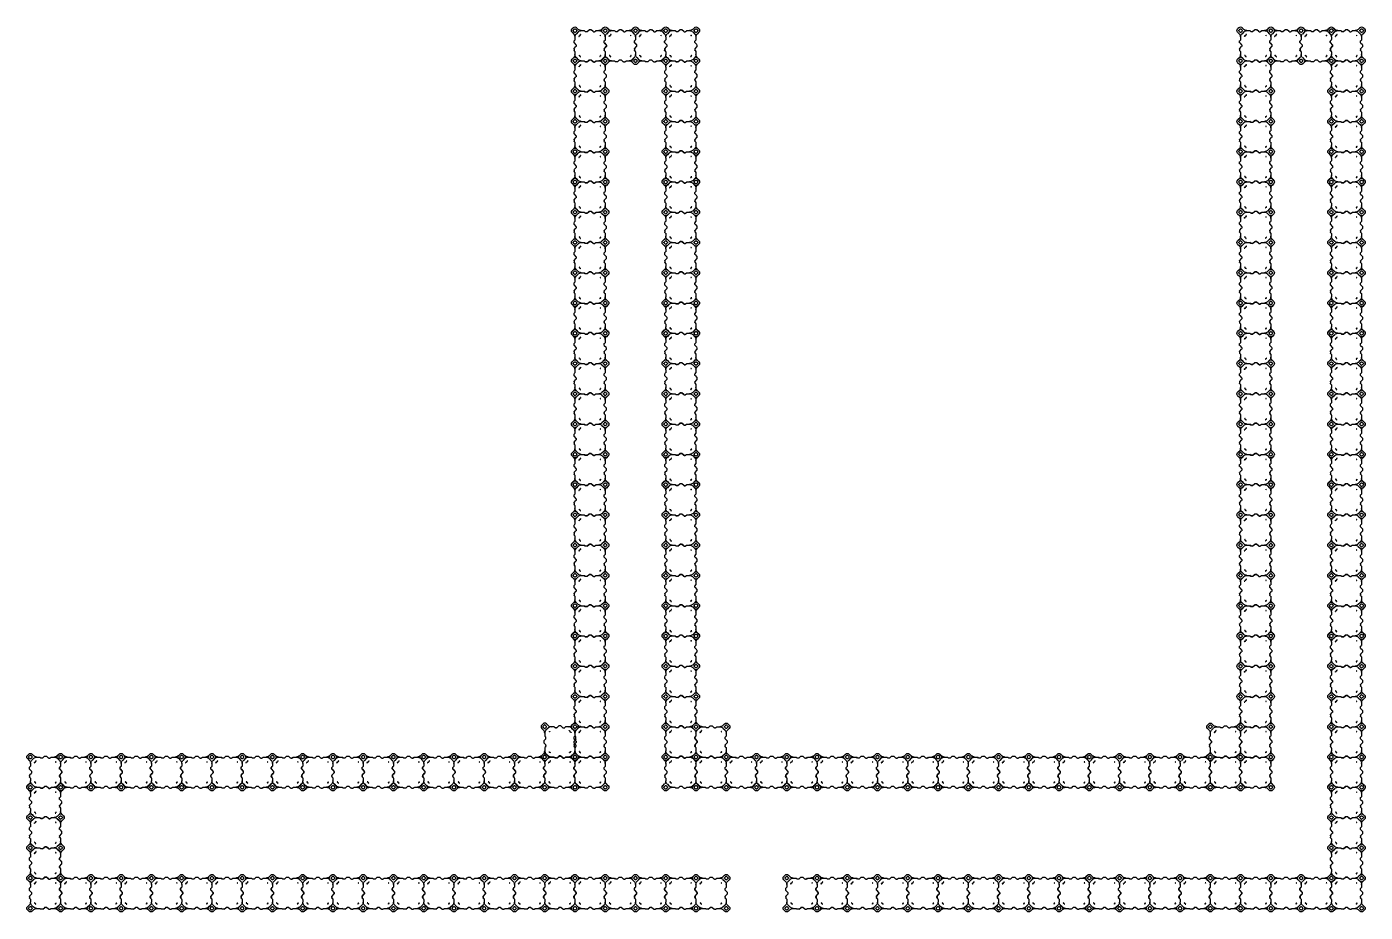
# Model space of a CAD drawing. Header units: millimetres. Extents: x -1612139 to -1260738, y 1141106 to 1536160.
# Drawn here: x -1314644 to -1292524, y 1166468 to 1181096 of the extents above; entities that cross this region are included whole.
import ezdxf

# ---------------------------------------------------------------- set-up
doc = ezdxf.new("R2010")
doc.units = ezdxf.units.MM
doc.header["$LTSCALE"] = 10
doc.layers.add('W-FLOAT_BOWL浮筒', color=253, linetype='CONTINUOUS')

# ---------------------------------------------------------------- blocks, each defined once
blk = doc.blocks.new('浮筒')
at = {"layer": 'W-FLOAT_BOWL浮筒'}
for p, q in [((49794, 2577), (49816, 2599)), ((49794, 2524), (49823, 2495)), ((49843, 2402), (49843, 2446)), ((49864, 2495), (49898, 2530)), ((49870, 2599), (49898, 2571)), ((49948, 2550), (49992, 2550)), ((50010, 2564), (49998, 2553)), ((50039, 2566), (50017, 2566)), ((50046, 2564), (50079, 2534)), ((50085, 2531), (50101, 2531)), ((50140, 2564), (50107, 2534)), ((50147, 2566), (50169, 2566)), ((50176, 2564), (50188, 2553)), ((50195, 2550), (50238, 2550)), ((50316, 2599), (50288, 2571)), ((50323, 2495), (50288, 2530)), ((50343, 2402), (50343, 2446)), ((50392, 2524), (50364, 2495)), ((50370, 2599), (50392, 2577)), ((49827, 2354), (49827, 2376)), ((49827, 2246), (49827, 2224)), ((49830, 2383), (49840, 2395)), ((49830, 2347), (49859, 2315)), ((49830, 2253), (49859, 2286)), ((49830, 2217), (49840, 2206)), ((49862, 2293), (49862, 2308)), ((50324, 2358), (50324, 2373)), ((50324, 2243), (50324, 2228)), ((50327, 2380), (50340, 2395)), ((50327, 2351), (50356, 2318)), ((50327, 2250), (50356, 2282)), ((50327, 2221), (50340, 2206)), ((50359, 2289), (50359, 2311)), ((49794, 2077), (49823, 2106)), ((49816, 2002), (49794, 2023)), ((49843, 2155), (49843, 2199)), ((49898, 2071), (49864, 2106)), ((49870, 2002), (49898, 2030)), ((49948, 2050), (49992, 2050)), ((50014, 2067), (49999, 2053)), ((50036, 2069), (50020, 2069)), ((50042, 2067), (50075, 2037)), ((50082, 2034), (50104, 2034)), ((50144, 2067), (50111, 2037)), ((50150, 2069), (50166, 2069)), ((50172, 2067), (50188, 2053)), ((50194, 2050), (50238, 2050)), ((50288, 2071), (50323, 2106)), ((50316, 2002), (50288, 2030)), ((50343, 2155), (50343, 2199)), ((50392, 2077), (50364, 2106)), ((50392, 2023), (50370, 2002))]:
    blk.add_line(p, q, dxfattribs=at)
for centre in [(49914, 2461), (49923, 2470), (49932, 2480), (50258, 2475), (50268, 2466), (49908, 2143), (49919, 2135), (49928, 2126), (49936, 2116), (50263, 2131)]:
    blk.add_circle(centre, 3.5, dxfattribs=at)
for centre, radius, start, end in [((49821, 2550), 38, 135, 225), ((49819, 2550), 7, 90, 270), ((49843, 2572), 38, 45, 135), ((49843, 2550), 25, 106.2602, 163.7398), ((49843, 2550), 25, 196.2602, 253.7398), ((49773, 2446), 70, 0, 45), ((49843, 2574), 7, 0, 180), ((49843, 2526), 7, 180, 0), ((49913, 2446), 70, 135, 180), ((49843, 2550), 25, 16.2602, 73.7398), ((49843, 2550), 25, 286.2602, 343.7398), ((49867, 2550), 7, 270, 90), ((49948, 2620), 70, 225, 270), ((49948, 2480), 70, 90, 135), ((49992, 2560), 10, 270, 312.2737), ((50017, 2556), 10, 90, 132.2737), ((50039, 2556), 10, 47.7263, 90), ((50085, 2541), 10, 227.7263, 270), ((50101, 2541), 10, 270, 312.2737), ((50147, 2556), 10, 90, 132.2737), ((50169, 2556), 10, 47.7263, 90), ((50195, 2560), 10, 227.7263, 270), ((50238, 2620), 70, 270, 315), ((50238, 2480), 70, 45, 90), ((50319, 2550), 7, 90, 270), ((50343, 2572), 38, 45, 135), ((50343, 2550), 25, 106.2602, 163.7398), ((50343, 2550), 25, 196.2602, 253.7398), ((50273, 2446), 70, 0, 45), ((50343, 2574), 7, 0, 180), ((50343, 2526), 7, 180, 0), ((50413, 2446), 70, 135, 180), ((50343, 2550), 25, 16.2602, 73.7398), ((50343, 2550), 25, 286.2602, 343.7398), ((50367, 2550), 7, 270, 90), ((50365, 2550), 38, 315, 45), ((49837, 2376), 10, 137.7263, 180), ((49837, 2354), 10, 180, 222.2737), ((49837, 2246), 10, 137.7263, 180), ((49837, 2224), 10, 180, 222.2737), ((49833, 2402), 10, 317.7263, 0), ((49852, 2308), 10, 0, 42.2737), ((49852, 2293), 10, 317.7263, 0), ((50334, 2373), 10, 137.7263, 180), ((50334, 2358), 10, 180, 222.2737), ((50334, 2243), 10, 137.7263, 180), ((50334, 2228), 10, 180, 222.2737), ((50333, 2402), 10, 317.7263, 0), ((50349, 2311), 10, 0, 42.2737), ((50349, 2289), 10, 317.7263, 0), ((49821, 2050), 38, 135, 225), ((49819, 2050), 7, 90, 270), ((49843, 2028), 38, 225, 315), ((49843, 2050), 25, 106.2602, 163.7398), ((49843, 2050), 25, 196.2602, 253.7398), ((49773, 2155), 70, 315, 0), ((49843, 2074), 7, 0, 180), ((49843, 2026), 7, 180, 0), ((49833, 2199), 10, 0, 42.2737), ((49913, 2155), 70, 180, 225), ((49843, 2050), 25, 16.2602, 73.7398), ((49843, 2050), 25, 286.2602, 343.7398), ((49867, 2050), 7, 270, 90), ((49948, 2120), 70, 225, 270), ((49948, 1980), 70, 90, 135), ((49992, 2060), 10, 270, 312.2737), ((50020, 2059), 10, 90, 132.2737), ((50036, 2059), 10, 47.7263, 90), ((50082, 2044), 10, 227.7263, 270), ((50104, 2044), 10, 270, 312.2737), ((50150, 2059), 10, 90, 132.2737), ((50166, 2059), 10, 47.7263, 90), ((50194, 2060), 10, 227.7263, 270), ((50238, 2120), 70, 270, 315), ((50238, 1980), 70, 45, 90), ((50319, 2050), 7, 90, 270), ((50343, 2028), 38, 225, 315), ((50343, 2050), 25, 106.2602, 163.7398), ((50343, 2050), 25, 196.2602, 253.7398), ((50273, 2155), 70, 315, 0), ((50343, 2074), 7, 0, 180), ((50343, 2026), 7, 180, 0), ((50333, 2199), 10, 0, 42.2737), ((50413, 2155), 70, 180, 225), ((50343, 2050), 25, 16.2602, 73.7398), ((50343, 2050), 25, 286.2602, 343.7398), ((50367, 2050), 7, 270, 90), ((50365, 2050), 38, 315, 45)]:
    blk.add_arc(centre, radius, start, end, dxfattribs=at)

msp = doc.modelspace()

# ---------------------------------------------------------------- block references
at = {"layer": 'W-FLOAT_BOWL浮筒', "xscale": -1, "rotation": 180}
for p in [(-1355427.2, 1183082.3), (-1354927.2, 1183082.3), (-1354427.2, 1183082.3), (-1353927.2, 1183082.3), (-1344427.2, 1183082.3), (-1343927.2, 1183082.3), (-1343427.2, 1183082.3), (-1342927.2, 1183082.3), (-1355427.2, 1182582.3), (-1353927.2, 1182582.3), (-1344427.2, 1182582.3), (-1342927.2, 1182582.3), (-1355427.2, 1182082.3), (-1353927.2, 1182082.3), (-1344427.2, 1182082.3), (-1342927.2, 1182082.3), (-1355427.2, 1181582.3), (-1353927.2, 1181582.3), (-1344427.2, 1181582.3), (-1342927.2, 1181582.3), (-1355427.2, 1181082.3), (-1353927.2, 1181082.3), (-1344427.2, 1181082.3), (-1342927.2, 1181082.3), (-1355427.2, 1180582.3), (-1353927.2, 1180582.3), (-1344427.2, 1180582.3), (-1342927.2, 1180582.3), (-1355427.2, 1180082.3), (-1353927.2, 1180082.3), (-1344427.2, 1180082.3), (-1342927.2, 1180082.3), (-1355427.2, 1179582.3), (-1353927.2, 1179582.3), (-1344427.2, 1179582.3), (-1342927.2, 1179582.3), (-1355427.2, 1179082.3), (-1353927.2, 1179082.3), (-1344427.2, 1179082.3), (-1342927.2, 1179082.3), (-1355427.2, 1178582.3), (-1353927.2, 1178582.3), (-1344427.2, 1178582.3), (-1342927.2, 1178582.3), (-1355427.2, 1178082.3), (-1353927.2, 1178082.3), (-1344427.2, 1178082.3), (-1342927.2, 1178082.3), (-1355427.2, 1177582.3), (-1353927.2, 1177582.3), (-1344427.2, 1177582.3), (-1342927.2, 1177582.3), (-1355427.2, 1177082.3), (-1353927.2, 1177082.3), (-1344427.2, 1177082.3), (-1342927.2, 1177082.3), (-1355427.2, 1176582.3), (-1353927.2, 1176582.3), (-1344427.2, 1176582.3), (-1342927.2, 1176582.3), (-1355427.2, 1176082.3), (-1353927.2, 1176082.3), (-1344427.2, 1176082.3), (-1342927.2, 1176082.3), (-1355427.2, 1175582.3), (-1353927.2, 1175582.3), (-1344427.2, 1175582.3), (-1342927.2, 1175582.3), (-1355427.2, 1175082.3), (-1353927.2, 1175082.3), (-1344427.2, 1175082.3), (-1342927.2, 1175082.3), (-1355427.2, 1174582.3), (-1353927.2, 1174582.3), (-1344427.2, 1174582.3), (-1342927.2, 1174582.3), (-1355427.2, 1174082.3), (-1353927.2, 1174082.3), (-1344427.2, 1174082.3), (-1342927.2, 1174082.3), (-1355427.2, 1173582.3), (-1353927.2, 1173582.3), (-1344427.2, 1173582.3), (-1342927.2, 1173582.3), (-1355427.2, 1173082.3), (-1353927.2, 1173082.3), (-1344427.2, 1173082.3), (-1342927.2, 1173082.3), (-1355427.2, 1172582.3), (-1353927.2, 1172582.3), (-1344427.2, 1172582.3), (-1342927.2, 1172582.3), (-1355427.2, 1172082.3), (-1353927.2, 1172082.3), (-1344427.2, 1172082.3), (-1342927.2, 1172082.3), (-1355427.2, 1171582.3), (-1353927.2, 1171582.3), (-1353427.2, 1171582.3), (-1344927.2, 1171582.3), (-1344427.2, 1171582.3), (-1342927.2, 1171582.3), (-1364427.2, 1171082.3), (-1363927.2, 1171082.3), (-1363427.2, 1171082.3), (-1362927.2, 1171082.3), (-1362427.2, 1171082.3), (-1361927.2, 1171082.3), (-1361427.2, 1171082.3), (-1360927.2, 1171082.3), (-1360427.2, 1171082.3), (-1359927.2, 1171082.3), (-1359427.2, 1171082.3), (-1358927.2, 1171082.3), (-1358427.2, 1171082.3), (-1357927.2, 1171082.3), (-1357427.2, 1171082.3), (-1356927.2, 1171082.3), (-1356427.2, 1171082.3), (-1355927.2, 1171082.3), (-1355427.2, 1171082.3), (-1353927.2, 1171082.3), (-1353427.2, 1171082.3), (-1352927.2, 1171082.3), (-1352427.2, 1171082.3), (-1351927.2, 1171082.3), (-1351427.2, 1171082.3), (-1350927.2, 1171082.3), (-1350427.2, 1171082.3), (-1349927.2, 1171082.3), (-1349427.2, 1171082.3), (-1348927.2, 1171082.3), (-1348427.2, 1171082.3), (-1347927.2, 1171082.3), (-1347427.2, 1171082.3), (-1346927.2, 1171082.3), (-1346427.2, 1171082.3), (-1345927.2, 1171082.3), (-1345427.2, 1171082.3), (-1344927.2, 1171082.3), (-1344427.2, 1171082.3), (-1342927.2, 1171082.3), (-1364427.2, 1170582.3), (-1342927.2, 1170582.3), (-1364427.2, 1170082.3), (-1342927.2, 1170082.3), (-1364427.2, 1169582.3), (-1342927.2, 1169582.3), (-1364427.2, 1169082.3), (-1363927.2, 1169082.3), (-1363427.2, 1169082.3), (-1362927.2, 1169082.3), (-1362427.2, 1169082.3), (-1361927.2, 1169082.3), (-1361427.2, 1169082.3), (-1360927.2, 1169082.3), (-1360427.2, 1169082.3), (-1359927.2, 1169082.3), (-1359427.2, 1169082.3), (-1358927.2, 1169082.3), (-1358427.2, 1169082.3), (-1357927.2, 1169082.3), (-1357427.2, 1169082.3), (-1356927.2, 1169082.3), (-1356427.2, 1169082.3), (-1355927.2, 1169082.3), (-1355427.2, 1169082.3), (-1354927.2, 1169082.3), (-1354427.2, 1169082.3), (-1353927.2, 1169082.3), (-1353427.2, 1169082.3), (-1351927.2, 1169082.3), (-1351427.2, 1169082.3), (-1350927.2, 1169082.3), (-1350427.2, 1169082.3), (-1349927.2, 1169082.3), (-1349427.2, 1169082.3), (-1348927.2, 1169082.3), (-1348427.2, 1169082.3), (-1347927.2, 1169082.3), (-1347427.2, 1169082.3), (-1346927.2, 1169082.3), (-1346427.2, 1169082.3), (-1345927.2, 1169082.3), (-1345427.2, 1169082.3), (-1344927.2, 1169082.3), (-1344427.2, 1169082.3), (-1343927.2, 1169082.3), (-1343427.2, 1169082.3), (-1342927.2, 1169082.3)]:
    msp.add_blockref('浮筒', p, dxfattribs=at)
at = {"layer": 'W-FLOAT_BOWL浮筒', "rotation": 180}
msp.add_blockref('浮筒', (-1255741.1, 1171582.3), dxfattribs=at)

doc.saveas('drawing.dxf')
